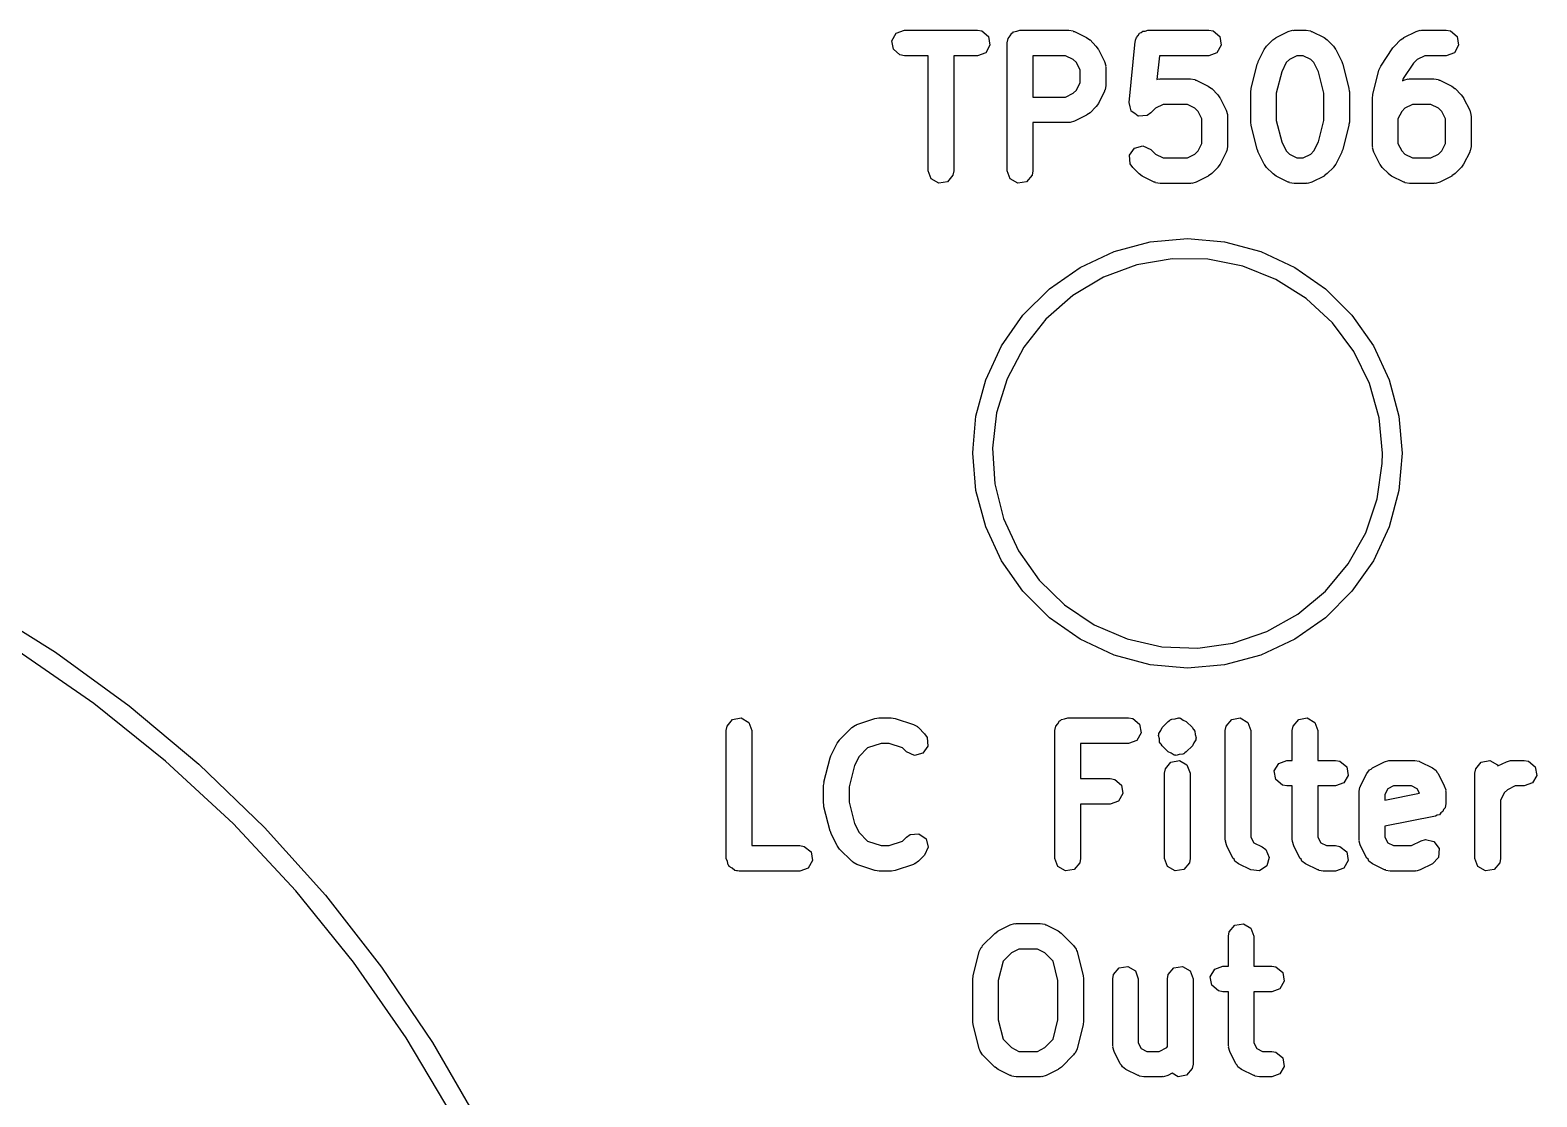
# Model space of a CAD drawing. Extents: x 101.6 to 192, y -111.7 to -65.4.
# Drawn here: x 134.15 to 143, y -98.26 to -92 of the extents above; entities that cross this region are included whole.
import ezdxf

# ---------------------------------------------------------------- set-up
doc = ezdxf.new("R2010")
doc.units = 0
doc.layers.add('BLACK', color=7, linetype='CONTINUOUS')

msp = doc.modelspace()

# ---------------------------------------------------------------- linework, layer by layer
at = {"layer": 'BLACK', "linetype": 'CONTINUOUS'}
for p, q in [((139.21, -92.0663), (139.236, -92.0218)), ((139.236, -92.0218), (139.284, -92.0043)), ((139.284, -92.0043), (139.712, -92.0043)), ((139.712, -92.0043), (139.738, -92.0088)), ((139.738, -92.0088), (139.777, -92.0418)), ((139.905, -92.0387), (139.914, -92.0218)), ((139.914, -92.0218), (139.921, -92.0195)), ((139.921, -92.0195), (139.925, -92.0143)), ((139.925, -92.0143), (139.944, -92.0109)), ((139.944, -92.0109), (139.962, -92.0043)), ((139.962, -92.0043), (140.248, -92.0043)), ((140.248, -92.0043), (140.274, -92.0088)), ((140.274, -92.0088), (140.277, -92.0117)), ((140.277, -92.0117), (140.282, -92.0122)), ((140.282, -92.0122), (140.353, -92.0479)), ((140.656, -92.0356), (140.664, -92.0218)), ((140.664, -92.0218), (140.674, -92.0182)), ((140.674, -92.0182), (140.682, -92.0109)), ((140.682, -92.0109), (140.697, -92.0097)), ((140.697, -92.0097), (140.712, -92.0043)), ((140.712, -92.0043), (141.07, -92.0043)), ((141.07, -92.0043), (141.095, -92.0088)), ((141.095, -92.0088), (141.135, -92.0418)), ((141.465, -92.0479), (141.536, -92.0122)), ((141.536, -92.0122), (141.561, -92.0048)), ((141.561, -92.0048), (141.565, -92.0058)), ((141.565, -92.0058), (141.57, -92.0043)), ((141.57, -92.0043), (141.641, -92.0043)), ((141.641, -92.0043), (141.667, -92.0088)), ((141.667, -92.0088), (141.67, -92.0117)), ((141.67, -92.0117), (141.675, -92.0122)), ((141.675, -92.0122), (141.746, -92.0479)), ((142.215, -92.0479), (142.286, -92.0122)), ((142.286, -92.0122), (142.311, -92.0048)), ((142.311, -92.0048), (142.315, -92.0058)), ((142.315, -92.0058), (142.32, -92.0043)), ((142.32, -92.0043), (142.462, -92.0043)), ((142.462, -92.0043), (142.488, -92.0088)), ((142.488, -92.0088), (142.527, -92.0418)), ((139.219, -92.1168), (139.21, -92.0663)), ((139.258, -92.1498), (139.219, -92.1168)), ((139.786, -92.0923), (139.761, -92.1367)), ((139.777, -92.0418), (139.786, -92.0923)), ((139.887, -92.0793), (139.889, -92.0695)), ((139.887, -92.8293), (139.887, -92.0793)), ((139.889, -92.0663), (139.89, -92.0634)), ((139.889, -92.0695), (139.889, -92.0663)), ((139.89, -92.0634), (139.892, -92.0536)), ((139.892, -92.0536), (139.905, -92.0387)), ((140.353, -92.0479), (140.371, -92.0613)), ((140.371, -92.0613), (140.373, -92.062)), ((140.373, -92.062), (140.408, -92.0977)), ((140.408, -92.0977), (140.421, -92.116)), ((140.421, -92.116), (140.422, -92.1172)), ((140.422, -92.1172), (140.458, -92.1886)), ((140.602, -92.429), (140.638, -92.0718)), ((140.638, -92.0718), (140.639, -92.068)), ((140.639, -92.0663), (140.64, -92.0636)), ((140.639, -92.068), (140.639, -92.0663)), ((140.64, -92.0636), (140.645, -92.0467)), ((140.645, -92.0467), (140.656, -92.0356)), ((141.143, -92.0923), (141.118, -92.1367)), ((141.135, -92.0418), (141.143, -92.0923)), ((141.36, -92.1886), (141.395, -92.1172)), ((141.395, -92.1172), (141.409, -92.0992)), ((141.409, -92.0977), (141.445, -92.062)), ((141.409, -92.0992), (141.409, -92.0977)), ((141.445, -92.062), (141.464, -92.0491)), ((141.464, -92.0491), (141.465, -92.0479)), ((141.746, -92.0479), (141.764, -92.0613)), ((141.764, -92.0613), (141.765, -92.062)), ((141.765, -92.062), (141.801, -92.0977)), ((141.801, -92.0977), (141.814, -92.116)), ((141.814, -92.116), (141.815, -92.1172)), ((141.815, -92.1172), (141.851, -92.1886)), ((142.079, -92.2163), (142.15, -92.1091)), ((142.15, -92.1091), (142.158, -92.1008)), ((142.158, -92.1008), (142.159, -92.0977)), ((142.159, -92.0977), (142.195, -92.062)), ((142.195, -92.062), (142.214, -92.0491)), ((142.214, -92.0491), (142.215, -92.0479)), ((142.536, -92.0923), (142.511, -92.1367)), ((142.527, -92.0418), (142.536, -92.0923)), ((139.284, -92.1543), (139.258, -92.1498)), ((139.423, -92.1543), (139.284, -92.1543)), ((139.423, -92.8293), (139.423, -92.1543)), ((139.712, -92.1543), (139.573, -92.1543)), ((139.573, -92.1543), (139.573, -92.8293)), ((139.761, -92.1367), (139.712, -92.1543)), ((140.037, -92.1543), (140.037, -92.3971)), ((140.23, -92.1543), (140.037, -92.1543)), ((140.275, -92.1766), (140.23, -92.1543)), ((140.294, -92.1951), (140.275, -92.1766)), ((140.316, -92.2398), (140.294, -92.1951)), ((140.458, -92.1886), (140.466, -92.2136)), ((140.78, -92.1543), (140.766, -92.2931)), ((141.07, -92.1543), (140.78, -92.1543)), ((141.118, -92.1367), (141.07, -92.1543)), ((141.318, -92.3468), (141.354, -92.204)), ((141.354, -92.204), (141.359, -92.1921)), ((141.359, -92.1921), (141.36, -92.1886)), ((141.524, -92.1951), (141.498, -92.2483)), ((141.543, -92.1766), (141.524, -92.1951)), ((141.587, -92.1543), (141.543, -92.1766)), ((141.623, -92.1543), (141.587, -92.1543)), ((141.668, -92.1766), (141.623, -92.1543)), ((141.687, -92.1951), (141.668, -92.1766)), ((141.713, -92.2483), (141.687, -92.1951)), ((141.851, -92.1886), (141.855, -92.201)), ((141.855, -92.201), (141.857, -92.204)), ((141.857, -92.204), (141.892, -92.3468)), ((142.271, -92.1985), (142.211, -92.2887)), ((142.293, -92.1766), (142.271, -92.1985)), ((142.337, -92.1543), (142.293, -92.1766)), ((142.462, -92.1543), (142.337, -92.1543)), ((142.511, -92.1367), (142.462, -92.1543)), ((140.316, -92.3116), (140.316, -92.2398)), ((140.466, -92.2136), (140.464, -92.2179)), ((140.464, -92.2179), (140.466, -92.2221)), ((140.466, -92.2221), (140.466, -92.3293)), ((140.766, -92.2931), (140.775, -92.2905)), ((140.775, -92.2905), (140.78, -92.2915)), ((140.78, -92.2915), (140.784, -92.29)), ((140.784, -92.29), (140.962, -92.29)), ((140.962, -92.29), (140.988, -92.2945)), ((140.988, -92.2945), (140.992, -92.2974)), ((140.992, -92.2974), (140.996, -92.2979)), ((140.996, -92.2979), (141.067, -92.3336)), ((141.498, -92.2483), (141.466, -92.3742)), ((141.745, -92.3742), (141.713, -92.2483)), ((142.033, -92.3825), (142.068, -92.2397)), ((142.068, -92.2397), (142.079, -92.2167)), ((142.079, -92.2167), (142.079, -92.2163)), ((142.211, -92.2887), (142.207, -92.3015)), ((142.207, -92.3015), (142.215, -92.2979)), ((142.215, -92.2979), (142.24, -92.2905)), ((142.24, -92.2905), (142.244, -92.2915)), ((142.244, -92.2915), (142.248, -92.29)), ((142.248, -92.29), (142.391, -92.29)), ((142.391, -92.29), (142.417, -92.2945)), ((142.417, -92.2945), (142.42, -92.2974)), ((142.42, -92.2974), (142.425, -92.2979)), ((142.425, -92.2979), (142.496, -92.3336)), ((140.23, -92.3971), (140.275, -92.3748)), ((140.275, -92.3748), (140.294, -92.3563)), ((140.294, -92.3563), (140.316, -92.3116)), ((140.458, -92.3628), (140.422, -92.4343)), ((140.459, -92.3584), (140.458, -92.3628)), ((140.462, -92.3549), (140.459, -92.3584)), ((140.466, -92.3293), (140.462, -92.3549)), ((141.067, -92.3336), (141.085, -92.347)), ((141.085, -92.347), (141.087, -92.3477)), ((141.087, -92.3477), (141.123, -92.3834)), ((141.123, -92.3834), (141.135, -92.4018)), ((141.316, -92.365), (141.319, -92.3503)), ((141.316, -92.5436), (141.316, -92.365)), ((141.319, -92.3503), (141.318, -92.3468)), ((141.466, -92.3742), (141.466, -92.5343)), ((141.745, -92.5343), (141.745, -92.3742)), ((141.892, -92.3468), (141.893, -92.3617)), ((141.893, -92.3617), (141.895, -92.365)), ((141.895, -92.365), (141.895, -92.5436)), ((142.03, -92.4007), (142.033, -92.386)), ((142.033, -92.386), (142.033, -92.3825)), ((142.496, -92.3336), (142.514, -92.347)), ((142.514, -92.347), (142.515, -92.3477)), ((142.515, -92.3477), (142.551, -92.3834)), ((142.551, -92.3834), (142.564, -92.4018)), ((140.037, -92.3971), (140.23, -92.3971)), ((140.408, -92.4537), (140.373, -92.4895)), ((140.409, -92.4523), (140.408, -92.4537)), ((140.422, -92.4343), (140.409, -92.4523)), ((140.602, -92.4294), (140.602, -92.429)), ((140.602, -92.4299), (140.602, -92.4294)), ((140.609, -92.4542), (140.602, -92.4299)), ((140.615, -92.4787), (140.609, -92.4542)), ((140.757, -92.4624), (140.73, -92.4895)), ((140.802, -92.44), (140.757, -92.4624)), ((140.945, -92.44), (140.802, -92.44)), ((140.989, -92.4624), (140.945, -92.44)), ((141.008, -92.4809), (140.989, -92.4624)), ((141.135, -92.4018), (141.137, -92.4029)), ((141.137, -92.4029), (141.172, -92.4743)), ((141.172, -92.4743), (141.18, -92.4993)), ((142.03, -92.6864), (142.03, -92.4007)), ((142.221, -92.4624), (142.203, -92.4809)), ((142.266, -92.44), (142.221, -92.4624)), ((142.373, -92.44), (142.266, -92.44)), ((142.418, -92.4624), (142.373, -92.44)), ((142.437, -92.4809), (142.418, -92.4624)), ((142.564, -92.4018), (142.565, -92.4029)), ((142.565, -92.4029), (142.601, -92.4743)), ((142.601, -92.4743), (142.608, -92.4993)), ((140.248, -92.5471), (140.037, -92.5471)), ((140.037, -92.5471), (140.037, -92.8293)), ((140.252, -92.5456), (140.248, -92.5471)), ((140.257, -92.5467), (140.252, -92.5456)), ((140.282, -92.5392), (140.257, -92.5467)), ((140.353, -92.5035), (140.282, -92.5392)), ((140.354, -92.5023), (140.353, -92.5035)), ((140.373, -92.4895), (140.354, -92.5023)), ((140.615, -92.479), (140.615, -92.4787)), ((140.615, -92.4794), (140.615, -92.479)), ((140.636, -92.4939), (140.615, -92.4794)), ((140.656, -92.5086), (140.636, -92.4939)), ((140.657, -92.5086), (140.656, -92.5086)), ((140.682, -92.5067), (140.657, -92.5089)), ((140.657, -92.5089), (140.657, -92.5086)), ((140.708, -92.5048), (140.682, -92.5067)), ((140.73, -92.4895), (140.708, -92.5044)), ((140.708, -92.5044), (140.708, -92.5044)), ((140.708, -92.5044), (140.708, -92.5048)), ((141.03, -92.5256), (141.008, -92.4809)), ((141.03, -92.6687), (141.03, -92.5256)), ((141.18, -92.4993), (141.179, -92.5036)), ((141.179, -92.5036), (141.18, -92.5079)), ((141.18, -92.5079), (141.18, -92.6864)), ((141.317, -92.5468), (141.316, -92.5436)), ((141.318, -92.5618), (141.317, -92.5468)), ((141.354, -92.7046), (141.318, -92.5618)), ((141.466, -92.5343), (141.498, -92.6603)), ((141.713, -92.6603), (141.745, -92.5343)), ((141.892, -92.5618), (141.857, -92.7046)), ((141.895, -92.5436), (141.892, -92.5583)), ((141.892, -92.5583), (141.892, -92.5618)), ((142.203, -92.4809), (142.18, -92.5256)), ((142.18, -92.5256), (142.18, -92.6687)), ((142.459, -92.5256), (142.437, -92.4809)), ((142.459, -92.6687), (142.459, -92.5256)), ((142.608, -92.4993), (142.607, -92.5036)), ((142.607, -92.5036), (142.609, -92.5079)), ((142.609, -92.5079), (142.609, -92.6864)), ((140.604, -92.7384), (140.634, -92.6964)), ((140.609, -92.7896), (140.604, -92.7384)), ((140.634, -92.6964), (140.683, -92.6831)), ((140.683, -92.6831), (140.73, -92.7048)), ((140.73, -92.7048), (140.757, -92.7319)), ((140.757, -92.7319), (140.802, -92.7543)), ((140.945, -92.7543), (140.989, -92.7319)), ((140.989, -92.7319), (141.008, -92.7134)), ((141.008, -92.7134), (141.03, -92.6687)), ((141.172, -92.72), (141.137, -92.7914)), ((141.173, -92.7155), (141.172, -92.72)), ((141.176, -92.7121), (141.173, -92.7155)), ((141.18, -92.6864), (141.176, -92.7121)), ((141.356, -92.7076), (141.354, -92.7046)), ((141.36, -92.72), (141.356, -92.7076)), ((141.395, -92.7914), (141.36, -92.72)), ((141.498, -92.6603), (141.524, -92.7134)), ((141.524, -92.7134), (141.543, -92.7319)), ((141.543, -92.7319), (141.587, -92.7543)), ((141.623, -92.7543), (141.668, -92.7319)), ((141.668, -92.7319), (141.687, -92.7134)), ((141.687, -92.7134), (141.713, -92.6603)), ((141.851, -92.72), (141.815, -92.7914)), ((141.857, -92.7046), (141.851, -92.7164)), ((141.851, -92.7164), (141.851, -92.72)), ((142.032, -92.6906), (142.03, -92.6864)), ((142.031, -92.695), (142.032, -92.6906)), ((142.038, -92.72), (142.031, -92.695)), ((142.074, -92.7914), (142.038, -92.72)), ((142.18, -92.6687), (142.203, -92.7134)), ((142.203, -92.7134), (142.221, -92.7319)), ((142.221, -92.7319), (142.266, -92.7543)), ((142.373, -92.7543), (142.418, -92.7319)), ((142.418, -92.7319), (142.437, -92.7134)), ((142.437, -92.7134), (142.459, -92.6687)), ((142.601, -92.72), (142.565, -92.7914)), ((142.604, -92.7121), (142.601, -92.7155)), ((142.601, -92.7155), (142.601, -92.72)), ((142.609, -92.6864), (142.604, -92.7121)), ((139.441, -92.8775), (139.423, -92.8293)), ((139.573, -92.8293), (139.569, -92.8549)), ((139.905, -92.8775), (139.887, -92.8293)), ((140.037, -92.8293), (140.033, -92.8549)), ((140.624, -92.8109), (140.609, -92.7896)), ((140.659, -92.8466), (140.624, -92.8109)), ((140.802, -92.7543), (140.945, -92.7543)), ((141.123, -92.8109), (141.087, -92.8466)), ((141.137, -92.7914), (141.123, -92.8094)), ((141.123, -92.8094), (141.123, -92.8109)), ((141.397, -92.7925), (141.395, -92.7914)), ((141.409, -92.8109), (141.397, -92.7925)), ((141.445, -92.8466), (141.409, -92.8109)), ((141.587, -92.7543), (141.623, -92.7543)), ((141.801, -92.8109), (141.765, -92.8466)), ((141.802, -92.8094), (141.801, -92.8109)), ((141.815, -92.7914), (141.802, -92.8094)), ((142.075, -92.7925), (142.074, -92.7914)), ((142.088, -92.8109), (142.075, -92.7925)), ((142.124, -92.8466), (142.088, -92.8109)), ((142.266, -92.7543), (142.373, -92.7543)), ((142.551, -92.8109), (142.515, -92.8466)), ((142.552, -92.8094), (142.551, -92.8109)), ((142.565, -92.7914), (142.552, -92.8094)), ((139.485, -92.9031), (139.441, -92.8775)), ((139.536, -92.8942), (139.485, -92.9031)), ((139.569, -92.8549), (139.536, -92.8942)), ((139.949, -92.9031), (139.905, -92.8775)), ((140, -92.8942), (139.949, -92.9031)), ((140.033, -92.8549), (140, -92.8942)), ((140.661, -92.8473), (140.659, -92.8466)), ((140.679, -92.8607), (140.661, -92.8473)), ((140.75, -92.8964), (140.679, -92.8607)), ((140.755, -92.8969), (140.75, -92.8964)), ((140.758, -92.8998), (140.755, -92.8969)), ((140.784, -92.9043), (140.758, -92.8998)), ((140.962, -92.9043), (140.784, -92.9043)), ((140.967, -92.9028), (140.962, -92.9043)), ((140.971, -92.9038), (140.967, -92.9028)), ((140.996, -92.8964), (140.971, -92.9038)), ((141.067, -92.8607), (140.996, -92.8964)), ((141.069, -92.8595), (141.067, -92.8607)), ((141.087, -92.8466), (141.069, -92.8595)), ((141.447, -92.8473), (141.445, -92.8466)), ((141.465, -92.8607), (141.447, -92.8473)), ((141.536, -92.8964), (141.465, -92.8607)), ((141.541, -92.8969), (141.536, -92.8964)), ((141.544, -92.8998), (141.541, -92.8969)), ((141.57, -92.9043), (141.544, -92.8998)), ((141.641, -92.9043), (141.57, -92.9043)), ((141.645, -92.9028), (141.641, -92.9043)), ((141.65, -92.9038), (141.645, -92.9028)), ((141.675, -92.8964), (141.65, -92.9038)), ((141.746, -92.8607), (141.675, -92.8964)), ((141.747, -92.8595), (141.746, -92.8607)), ((141.765, -92.8466), (141.747, -92.8595)), ((142.125, -92.8473), (142.124, -92.8466)), ((142.143, -92.8607), (142.125, -92.8473)), ((142.215, -92.8964), (142.143, -92.8607)), ((142.219, -92.8969), (142.215, -92.8964)), ((142.223, -92.8998), (142.219, -92.8969)), ((142.248, -92.9043), (142.223, -92.8998)), ((142.391, -92.9043), (142.248, -92.9043)), ((142.395, -92.9028), (142.391, -92.9043)), ((142.4, -92.9038), (142.395, -92.9028)), ((142.425, -92.8964), (142.4, -92.9038)), ((142.496, -92.8607), (142.425, -92.8964)), ((142.497, -92.8595), (142.496, -92.8607)), ((142.515, -92.8466), (142.497, -92.8595)), ((140.514, -93.304), (140.726, -93.2471)), ((140.726, -93.2471), (140.945, -93.228)), ((140.945, -93.228), (141.163, -93.2471)), ((141.163, -93.2471), (141.376, -93.304)), ((140.315, -93.3968), (140.514, -93.304)), ((140.855, -93.3466), (140.648, -93.3821)), ((141.064, -93.3494), (140.855, -93.3466)), ((141.27, -93.3903), (141.064, -93.3494)), ((141.376, -93.304), (141.575, -93.3968)), ((140.135, -93.5228), (140.315, -93.3968)), ((140.648, -93.3821), (140.452, -93.4546)), ((141.464, -93.4679), (141.27, -93.3903)), ((141.575, -93.3968), (141.755, -93.5228)), ((139.979, -93.6781), (140.135, -93.5228)), ((140.452, -93.4546), (140.272, -93.5618)), ((141.642, -93.5797), (141.464, -93.4679)), ((141.755, -93.5228), (141.91, -93.6781)), ((140.272, -93.5618), (140.114, -93.6999)), ((141.795, -93.7219), (141.642, -93.5797)), ((139.853, -93.858), (139.979, -93.6781)), ((140.114, -93.6999), (139.984, -93.8645)), ((141.91, -93.6781), (142.036, -93.858)), ((141.921, -93.8898), (141.795, -93.7219)), ((139.761, -94.0571), (139.853, -93.858)), ((139.984, -93.8645), (139.887, -94.0499)), ((142.013, -94.0777), (141.921, -93.8898)), ((142.036, -93.858), (142.129, -94.0571)), ((139.704, -94.2692), (139.761, -94.0571)), ((139.887, -94.0499), (139.825, -94.25)), ((142.129, -94.0571), (142.185, -94.2692)), ((142.07, -94.2794), (142.013, -94.0777)), ((139.687, -94.458), (139.704, -94.2692)), ((139.825, -94.25), (139.8, -94.458)), ((142.089, -94.488), (142.07, -94.2794)), ((142.185, -94.2692), (142.205, -94.488)), ((139.685, -94.488), (139.687, -94.458)), ((139.704, -94.7068), (139.685, -94.488)), ((139.8, -94.458), (139.814, -94.6671)), ((142.088, -94.5479), (142.089, -94.488)), ((142.205, -94.488), (142.185, -94.7068)), ((142.058, -94.7553), (142.088, -94.5479)), ((139.814, -94.6671), (139.865, -94.8702)), ((139.761, -94.9189), (139.704, -94.7068)), ((141.991, -94.9537), (142.058, -94.7553)), ((142.185, -94.7068), (142.129, -94.9189)), ((139.853, -95.118), (139.761, -94.9189)), ((139.865, -94.8702), (139.953, -95.0604)), ((142.129, -94.9189), (142.036, -95.118)), ((141.888, -95.1365), (141.991, -94.9537)), ((139.979, -95.2979), (139.853, -95.118)), ((139.953, -95.0604), (140.074, -95.2315)), ((142.036, -95.118), (141.91, -95.2979)), ((141.754, -95.2976), (141.888, -95.1365)), ((140.135, -95.4532), (139.979, -95.2979)), ((140.074, -95.2315), (140.224, -95.3777)), ((141.593, -95.4315), (141.754, -95.2976)), ((141.91, -95.2979), (141.755, -95.4532)), ((133.849, -95.3716), (134.302, -95.655)), ((140.224, -95.3777), (140.398, -95.4941)), ((140.315, -95.5792), (140.135, -95.4532)), ((141.41, -95.5339), (141.593, -95.4315)), ((141.755, -95.4532), (141.575, -95.5792)), ((140.398, -95.4941), (140.591, -95.5768)), ((141.212, -95.6013), (141.41, -95.5339)), ((134.528, -95.956), (134.084, -95.6491)), ((134.302, -95.655), (134.735, -95.9692)), ((140.514, -95.672), (140.315, -95.5792)), ((140.591, -95.5768), (140.795, -95.6231)), ((140.795, -95.6231), (141.005, -95.6313)), ((141.005, -95.6313), (141.212, -95.6013)), ((141.575, -95.5792), (141.376, -95.672)), ((140.726, -95.7289), (140.514, -95.672)), ((140.945, -95.748), (140.726, -95.7289)), ((141.163, -95.7289), (140.945, -95.748)), ((141.376, -95.672), (141.163, -95.7289)), ((134.949, -96.2938), (134.528, -95.956)), ((134.735, -95.9692), (135.144, -96.3129)), ((138.239, -96.1151), (138.243, -96.0895)), ((138.243, -96.0895), (138.276, -96.0502)), ((138.276, -96.0502), (138.327, -96.0413)), ((138.327, -96.0413), (138.371, -96.0669)), ((138.371, -96.0669), (138.389, -96.1151)), ((138.903, -96.1692), (138.975, -96.0978)), ((138.975, -96.0978), (138.996, -96.0829)), ((138.996, -96.0829), (139.001, -96.0825)), ((139.001, -96.0825), (139.004, -96.0797)), ((139.004, -96.0797), (139.111, -96.044)), ((139.111, -96.044), (139.133, -96.0407)), ((139.133, -96.0407), (139.135, -96.0401)), ((139.135, -96.0401), (139.206, -96.0401)), ((139.206, -96.0401), (139.229, -96.044)), ((139.229, -96.044), (139.23, -96.044)), ((139.23, -96.044), (139.337, -96.0797)), ((139.337, -96.0797), (139.36, -96.0921)), ((139.36, -96.0921), (139.363, -96.0959)), ((139.363, -96.0959), (139.367, -96.0978)), ((139.367, -96.0978), (139.402, -96.1335)), ((140.168, -96.1021), (140.17, -96.0992)), ((140.17, -96.0992), (140.172, -96.0895)), ((140.172, -96.0895), (140.184, -96.0746)), ((140.184, -96.0746), (140.194, -96.0577)), ((140.194, -96.0577), (140.2, -96.0554)), ((140.2, -96.0554), (140.205, -96.0502)), ((140.205, -96.0502), (140.224, -96.0468)), ((140.224, -96.0468), (140.242, -96.0401)), ((140.242, -96.0401), (140.599, -96.0401)), ((140.599, -96.0401), (140.625, -96.0447)), ((140.625, -96.0447), (140.664, -96.0776)), ((140.664, -96.0776), (140.673, -96.1282)), ((140.788, -96.1155), (140.796, -96.0978)), ((140.796, -96.0978), (140.832, -96.0621)), ((140.832, -96.0621), (140.84, -96.0564)), ((140.84, -96.0564), (140.842, -96.0537)), ((140.842, -96.0537), (140.845, -96.0528)), ((140.845, -96.0527), (140.848, -96.0502)), ((140.845, -96.0528), (140.845, -96.0527)), ((140.848, -96.0502), (140.85, -96.0498)), ((140.85, -96.0498), (140.853, -96.0472)), ((140.853, -96.0472), (140.873, -96.0455)), ((140.873, -96.0455), (140.892, -96.0404)), ((140.892, -96.0404), (140.895, -96.0419)), ((140.895, -96.0419), (140.898, -96.0413)), ((140.898, -96.0413), (140.901, -96.043)), ((140.901, -96.043), (140.904, -96.0427)), ((140.904, -96.0427), (140.92, -96.0539)), ((140.92, -96.0539), (140.938, -96.0621)), ((140.938, -96.0621), (140.974, -96.0978)), ((140.974, -96.0978), (140.979, -96.1059)), ((141.167, -96.1151), (141.172, -96.0895)), ((141.172, -96.0895), (141.205, -96.0502)), ((141.205, -96.0502), (141.255, -96.0413)), ((141.255, -96.0413), (141.3, -96.0669)), ((141.3, -96.0669), (141.317, -96.1151)), ((141.56, -96.1151), (141.565, -96.0895)), ((141.565, -96.0895), (141.598, -96.0502)), ((141.598, -96.0502), (141.648, -96.0413)), ((141.648, -96.0413), (141.692, -96.0669)), ((141.692, -96.0669), (141.71, -96.1151)), ((138.239, -96.8651), (138.239, -96.1151)), ((138.389, -96.1151), (138.389, -96.7901)), ((138.854, -96.2602), (138.889, -96.1887)), ((138.889, -96.1887), (138.903, -96.1707)), ((138.903, -96.1707), (138.903, -96.1692)), ((139.402, -96.1335), (139.417, -96.1549)), ((139.417, -96.1549), (139.422, -96.206)), ((140.167, -96.1151), (140.169, -96.1054)), ((140.167, -96.8651), (140.167, -96.1151)), ((140.169, -96.1054), (140.168, -96.1021)), ((140.648, -96.1726), (140.599, -96.1901)), ((140.673, -96.1282), (140.648, -96.1726)), ((140.775, -96.1443), (140.777, -96.1382)), ((140.78, -96.1631), (140.775, -96.1443)), ((140.777, -96.1314), (140.788, -96.1155)), ((140.777, -96.1382), (140.777, -96.1314)), ((140.781, -96.1825), (140.78, -96.1631)), ((140.787, -96.1906), (140.781, -96.1825)), ((140.982, -96.1862), (140.974, -96.2039)), ((140.979, -96.1059), (140.982, -96.1078)), ((140.982, -96.1078), (140.983, -96.1111)), ((140.993, -96.1703), (140.982, -96.1862)), ((140.983, -96.1111), (140.989, -96.1192)), ((140.989, -96.1192), (140.99, -96.1386)), ((140.99, -96.1386), (140.995, -96.1574)), ((140.995, -96.1574), (140.993, -96.1635)), ((140.993, -96.1635), (140.993, -96.1703)), ((141.167, -96.758), (141.167, -96.1151)), ((141.317, -96.1151), (141.317, -96.7403)), ((141.56, -96.2901), (141.56, -96.1151)), ((141.71, -96.1151), (141.71, -96.2901)), ((138.812, -96.4184), (138.848, -96.2755)), ((138.848, -96.2755), (138.853, -96.2637)), ((138.853, -96.2637), (138.854, -96.2602)), ((139.018, -96.2667), (138.992, -96.3199)), ((139.068, -96.2164), (139.018, -96.2667)), ((139.147, -96.1901), (139.068, -96.2164)), ((139.194, -96.1901), (139.147, -96.1901)), ((139.273, -96.2164), (139.194, -96.1901)), ((139.296, -96.2396), (139.273, -96.2164)), ((139.343, -96.2613), (139.296, -96.2396)), ((139.392, -96.248), (139.343, -96.2613)), ((139.422, -96.206), (139.392, -96.248)), ((140.599, -96.1901), (140.317, -96.1901)), ((140.317, -96.1901), (140.317, -96.3973)), ((140.788, -96.1939), (140.787, -96.1906)), ((140.791, -96.1958), (140.788, -96.1939)), ((140.796, -96.2039), (140.791, -96.1958)), ((140.832, -96.2396), (140.796, -96.2039)), ((140.85, -96.2478), (140.832, -96.2396)), ((140.866, -96.259), (140.85, -96.2478)), ((140.869, -96.2587), (140.866, -96.259)), ((140.872, -96.2604), (140.869, -96.2587)), ((140.875, -96.2598), (140.872, -96.2604)), ((140.878, -96.2613), (140.875, -96.2598)), ((140.897, -96.2562), (140.878, -96.2613)), ((140.917, -96.2545), (140.897, -96.2562)), ((140.921, -96.2519), (140.917, -96.2545)), ((140.923, -96.2515), (140.921, -96.2519)), ((140.925, -96.249), (140.923, -96.2515)), ((140.928, -96.248), (140.925, -96.2489)), ((140.925, -96.2489), (140.925, -96.249)), ((140.93, -96.2453), (140.928, -96.248)), ((140.938, -96.2396), (140.93, -96.2453)), ((140.974, -96.2039), (140.938, -96.2396)), ((135.345, -96.661), (134.949, -96.2938)), ((135.144, -96.3129), (135.529, -96.6843)), ((138.992, -96.3199), (138.96, -96.4458)), ((140.81, -96.3651), (140.815, -96.3395)), ((140.81, -96.8651), (140.81, -96.3651)), ((140.815, -96.3395), (140.848, -96.3002)), ((140.848, -96.3002), (140.898, -96.2913)), ((140.898, -96.2913), (140.942, -96.3169)), ((140.942, -96.3169), (140.96, -96.3651)), ((140.96, -96.3651), (140.96, -96.8651)), ((141.454, -96.3521), (141.48, -96.3077)), ((141.463, -96.4026), (141.454, -96.3521)), ((141.48, -96.3077), (141.528, -96.2901)), ((141.528, -96.2901), (141.56, -96.2901)), ((141.71, -96.2901), (141.814, -96.2901)), ((141.814, -96.2901), (141.839, -96.2947)), ((141.839, -96.2947), (141.879, -96.3276)), ((141.879, -96.3276), (141.887, -96.3782)), ((141.997, -96.3673), (142.012, -96.3464)), ((142.012, -96.3464), (142.022, -96.3419)), ((142.022, -96.3419), (142.03, -96.3338)), ((142.03, -96.3338), (142.101, -96.2981)), ((142.101, -96.2981), (142.126, -96.2906)), ((142.126, -96.2906), (142.131, -96.2917)), ((142.131, -96.2917), (142.135, -96.2901)), ((142.135, -96.2901), (142.278, -96.2901)), ((142.278, -96.2901), (142.304, -96.2947)), ((142.304, -96.2947), (142.307, -96.2975)), ((142.307, -96.2975), (142.311, -96.2981)), ((142.311, -96.2981), (142.383, -96.3338)), ((142.383, -96.3338), (142.404, -96.3493)), ((142.404, -96.3493), (142.408, -96.3596)), ((142.408, -96.3596), (142.416, -96.3673)), ((142.631, -96.3651), (142.636, -96.3395)), ((142.631, -96.8651), (142.631, -96.3651)), ((142.636, -96.3395), (142.669, -96.3002)), ((142.669, -96.3002), (142.719, -96.2913)), ((142.719, -96.2913), (142.764, -96.3169)), ((142.764, -96.3169), (142.766, -96.3229)), ((142.766, -96.3229), (142.816, -96.2981)), ((142.816, -96.2981), (142.841, -96.2906)), ((142.841, -96.2906), (142.845, -96.2917)), ((142.845, -96.2917), (142.849, -96.2901)), ((142.849, -96.2901), (142.921, -96.2901)), ((142.921, -96.2901), (142.946, -96.2947)), ((142.946, -96.2947), (142.986, -96.3276)), ((142.986, -96.3276), (142.995, -96.3782)), ((138.81, -96.4366), (138.813, -96.4218)), ((138.81, -96.5437), (138.81, -96.4366)), ((138.813, -96.4218), (138.812, -96.4184)), ((138.96, -96.4458), (138.96, -96.5345)), ((140.317, -96.3973), (140.492, -96.3973)), ((140.492, -96.3973), (140.518, -96.4018)), ((140.518, -96.4018), (140.557, -96.4348)), ((140.557, -96.4348), (140.566, -96.4853)), ((141.502, -96.4356), (141.463, -96.4026)), ((141.528, -96.4401), (141.502, -96.4356)), ((141.56, -96.4401), (141.528, -96.4401)), ((141.56, -96.758), (141.56, -96.4401)), ((141.814, -96.4401), (141.71, -96.4401)), ((141.71, -96.4401), (141.71, -96.7403)), ((141.862, -96.4226), (141.814, -96.4401)), ((141.887, -96.3782), (141.862, -96.4226)), ((141.953, -96.4723), (141.957, -96.4466)), ((141.957, -96.4466), (141.96, -96.4432)), ((141.96, -96.4432), (141.961, -96.4387)), ((141.961, -96.4387), (141.997, -96.3673)), ((142.153, -96.4401), (142.12, -96.4568)), ((142.26, -96.4401), (142.153, -96.4401)), ((142.293, -96.4568), (142.26, -96.4401)), ((142.416, -96.3673), (142.452, -96.4387)), ((142.452, -96.4387), (142.46, -96.4637)), ((142.867, -96.4401), (142.822, -96.4625)), ((142.921, -96.4401), (142.867, -96.4401)), ((142.969, -96.4226), (142.921, -96.4401)), ((142.995, -96.3782), (142.969, -96.4226)), ((138.811, -96.547), (138.81, -96.5437)), ((138.96, -96.5345), (138.992, -96.6604)), ((140.54, -96.5297), (140.492, -96.5473)), ((140.566, -96.4853), (140.54, -96.5297)), ((141.953, -96.758), (141.953, -96.4723)), ((142.12, -96.4568), (142.103, -96.49)), ((142.103, -96.5236), (142.306, -96.4829)), ((142.103, -96.49), (142.103, -96.5236)), ((142.306, -96.4829), (142.293, -96.4568)), ((142.46, -96.5437), (142.456, -96.5694)), ((142.46, -96.4637), (142.458, -96.4681)), ((142.458, -96.4681), (142.46, -96.4723)), ((142.46, -96.4723), (142.46, -96.5437)), ((142.804, -96.481), (142.781, -96.5257)), ((142.781, -96.5257), (142.781, -96.8651)), ((142.822, -96.4625), (142.804, -96.481)), ((138.812, -96.5619), (138.811, -96.547)), ((138.848, -96.7048), (138.812, -96.5619)), ((140.492, -96.5473), (140.317, -96.5473)), ((140.317, -96.5473), (140.317, -96.8651)), ((142.4, -96.6173), (142.103, -96.6766)), ((142.41, -96.6108), (142.4, -96.6173)), ((142.423, -96.6087), (142.41, -96.6108)), ((142.432, -96.5979), (142.423, -96.6087)), ((142.444, -96.5906), (142.432, -96.5979)), ((142.448, -96.5789), (142.444, -96.5906)), ((142.456, -96.5694), (142.448, -96.5789)), ((135.713, -97.0554), (135.345, -96.661)), ((135.529, -96.6843), (135.887, -97.0816)), ((138.85, -96.7077), (138.848, -96.7048)), ((138.854, -96.7201), (138.85, -96.7077)), ((138.889, -96.7915), (138.854, -96.7201)), ((138.992, -96.6604), (139.018, -96.7136)), ((139.018, -96.7136), (139.068, -96.7639)), ((142.103, -96.6766), (142.103, -96.7403)), ((138.389, -96.7901), (138.671, -96.7901)), ((138.671, -96.7901), (138.696, -96.7947)), ((138.696, -96.7947), (138.736, -96.8276)), ((138.891, -96.7927), (138.889, -96.7915)), ((138.903, -96.811), (138.891, -96.7927)), ((139.068, -96.7639), (139.147, -96.7901)), ((139.147, -96.7901), (139.194, -96.7901)), ((139.194, -96.7901), (139.273, -96.7639)), ((139.273, -96.7639), (139.296, -96.7407)), ((139.296, -96.7407), (139.318, -96.7257)), ((139.318, -96.7257), (139.369, -96.7213)), ((139.369, -96.7213), (139.411, -96.7507)), ((139.424, -96.8002), (139.402, -96.8467)), ((139.411, -96.7507), (139.424, -96.8002)), ((141.169, -96.7622), (141.167, -96.758)), ((141.168, -96.7666), (141.169, -96.7622)), ((141.175, -96.7915), (141.168, -96.7666)), ((141.211, -96.863), (141.175, -96.7915)), ((141.317, -96.7403), (141.334, -96.7735)), ((141.334, -96.7735), (141.383, -96.7981)), ((141.383, -96.7981), (141.404, -96.8136)), ((141.562, -96.7622), (141.56, -96.758)), ((141.561, -96.7666), (141.562, -96.7622)), ((141.568, -96.7915), (141.561, -96.7666)), ((141.604, -96.863), (141.568, -96.7915)), ((141.71, -96.7403), (141.727, -96.7735)), ((141.727, -96.7735), (141.76, -96.7901)), ((141.76, -96.7901), (141.814, -96.7901)), ((141.814, -96.7901), (141.839, -96.7947)), ((141.839, -96.7947), (141.879, -96.8276)), ((141.954, -96.7622), (141.953, -96.758)), ((141.953, -96.7666), (141.954, -96.7622)), ((141.961, -96.7915), (141.953, -96.7666)), ((141.997, -96.863), (141.961, -96.7915)), ((142.103, -96.7403), (142.12, -96.7735)), ((142.12, -96.7735), (142.153, -96.7901)), ((142.153, -96.7901), (142.26, -96.7901)), ((142.26, -96.7901), (142.316, -96.7623)), ((142.316, -96.7623), (142.341, -96.7549)), ((142.341, -96.7549), (142.391, -96.7668)), ((142.391, -96.7668), (142.421, -96.808)), ((142.421, -96.808), (142.418, -96.8592)), ((138.245, -96.8834), (138.239, -96.8651)), ((138.249, -96.9026), (138.245, -96.8834)), ((138.745, -96.8782), (138.719, -96.9226)), ((138.736, -96.8276), (138.745, -96.8782)), ((138.975, -96.8825), (138.903, -96.811)), ((138.979, -96.8843), (138.975, -96.8825)), ((138.981, -96.8882), (138.979, -96.8843)), ((139.004, -96.9006), (138.981, -96.8882)), ((139.367, -96.8825), (139.345, -96.8974)), ((139.402, -96.8467), (139.367, -96.8825)), ((140.185, -96.9133), (140.167, -96.8651)), ((140.313, -96.8908), (140.28, -96.9301)), ((140.317, -96.8651), (140.313, -96.8908)), ((140.828, -96.9133), (140.81, -96.8651)), ((140.956, -96.8908), (140.923, -96.9301)), ((140.96, -96.8651), (140.956, -96.8908)), ((141.219, -96.8707), (141.211, -96.863)), ((141.223, -96.881), (141.219, -96.8707)), ((141.244, -96.8965), (141.223, -96.881)), ((141.316, -96.9322), (141.244, -96.8965)), ((141.404, -96.8136), (141.424, -96.8606)), ((141.424, -96.8606), (141.41, -96.9098)), ((141.612, -96.8707), (141.604, -96.863)), ((141.616, -96.881), (141.612, -96.8707)), ((141.637, -96.8965), (141.616, -96.881)), ((141.709, -96.9322), (141.637, -96.8965)), ((141.887, -96.8782), (141.862, -96.9226)), ((141.879, -96.8276), (141.887, -96.8782)), ((142.005, -96.8707), (141.997, -96.863)), ((142.009, -96.881), (142.005, -96.8707)), ((142.03, -96.8965), (142.009, -96.881)), ((142.101, -96.9322), (142.03, -96.8965)), ((142.383, -96.8965), (142.311, -96.9322)), ((142.418, -96.8592), (142.383, -96.8965)), ((142.649, -96.9133), (142.631, -96.8651)), ((142.777, -96.8908), (142.744, -96.9301)), ((142.781, -96.8651), (142.777, -96.8908)), ((138.254, -96.907), (138.249, -96.9026)), ((138.256, -96.9133), (138.254, -96.907)), ((138.273, -96.9231), (138.256, -96.9133)), ((138.288, -96.9356), (138.273, -96.9231)), ((138.298, -96.9373), (138.288, -96.9356)), ((138.301, -96.939), (138.298, -96.9373)), ((138.304, -96.9384), (138.301, -96.939)), ((138.314, -96.9401), (138.304, -96.9384)), ((138.671, -96.9401), (138.314, -96.9401)), ((138.719, -96.9226), (138.671, -96.9401)), ((139.111, -96.9363), (139.004, -96.9006)), ((139.113, -96.9362), (139.111, -96.9363)), ((139.135, -96.9401), (139.113, -96.9362)), ((139.206, -96.9401), (139.135, -96.9401)), ((139.208, -96.9396), (139.206, -96.9401)), ((139.23, -96.9363), (139.208, -96.9396)), ((139.337, -96.9006), (139.23, -96.9363)), ((139.341, -96.8978), (139.337, -96.9006)), ((139.345, -96.8974), (139.341, -96.8978)), ((140.229, -96.939), (140.185, -96.9133)), ((140.28, -96.9301), (140.229, -96.939)), ((140.872, -96.939), (140.828, -96.9133)), ((140.923, -96.9301), (140.872, -96.939)), ((141.367, -96.9381), (141.316, -96.9322)), ((141.41, -96.9098), (141.367, -96.9381)), ((141.713, -96.9327), (141.709, -96.9322)), ((141.717, -96.9356), (141.713, -96.9327)), ((141.742, -96.9401), (141.717, -96.9356)), ((141.814, -96.9401), (141.742, -96.9401)), ((141.862, -96.9226), (141.814, -96.9401)), ((142.106, -96.9327), (142.101, -96.9322)), ((142.109, -96.9356), (142.106, -96.9327)), ((142.135, -96.9401), (142.109, -96.9356)), ((142.278, -96.9401), (142.135, -96.9401)), ((142.282, -96.9386), (142.278, -96.9401)), ((142.286, -96.9396), (142.282, -96.9386)), ((142.311, -96.9322), (142.286, -96.9396)), ((142.693, -96.939), (142.649, -96.9133)), ((142.744, -96.9301), (142.693, -96.939)), ((136.052, -97.4752), (135.713, -97.0554)), ((135.887, -97.0816), (136.216, -97.503)), ((139.905, -97.2556), (139.93, -97.2481)), ((139.93, -97.2481), (139.934, -97.2492)), ((139.934, -97.2492), (139.939, -97.2476)), ((139.939, -97.2476), (140.081, -97.2476)), ((140.081, -97.2476), (140.107, -97.2522)), ((141.223, -97.2577), (141.273, -97.2488)), ((141.273, -97.2488), (141.317, -97.2744)), ((139.743, -97.3767), (139.814, -97.3053)), ((139.814, -97.3053), (139.833, -97.2925)), ((139.833, -97.2925), (139.834, -97.2913)), ((139.834, -97.2913), (139.905, -97.2556)), ((140.107, -97.2522), (140.111, -97.255)), ((140.111, -97.255), (140.115, -97.2556)), ((140.115, -97.2556), (140.186, -97.2913)), ((140.186, -97.2913), (140.204, -97.3046)), ((140.204, -97.3046), (140.206, -97.3053)), ((140.206, -97.3053), (140.277, -97.3767)), ((141.185, -97.3226), (141.19, -97.297)), ((141.185, -97.4976), (141.185, -97.3226)), ((141.19, -97.297), (141.223, -97.2577)), ((141.317, -97.2744), (141.335, -97.3226)), ((141.335, -97.3226), (141.335, -97.4976)), ((139.687, -97.5544), (139.723, -97.4116)), ((139.723, -97.4116), (139.734, -97.3878)), ((139.734, -97.3878), (139.74, -97.3835)), ((139.74, -97.3835), (139.743, -97.3767)), ((139.912, -97.42), (139.863, -97.4681)), ((139.956, -97.3976), (139.912, -97.42)), ((140.064, -97.3976), (139.956, -97.3976)), ((140.108, -97.42), (140.064, -97.3976)), ((140.157, -97.4681), (140.108, -97.42)), ((140.277, -97.3767), (140.292, -97.3981)), ((140.292, -97.3981), (140.293, -97.4055)), ((140.293, -97.4055), (140.297, -97.4116)), ((140.297, -97.4116), (140.333, -97.5544)), ((136.361, -97.9182), (136.052, -97.4752)), ((136.216, -97.503), (136.515, -97.9462)), ((139.863, -97.4681), (139.835, -97.5819)), ((140.185, -97.5819), (140.157, -97.4681)), ((140.511, -97.547), (140.544, -97.5077)), ((140.544, -97.5077), (140.594, -97.4988)), ((140.594, -97.4988), (140.639, -97.5244)), ((140.832, -97.547), (140.865, -97.5077)), ((140.865, -97.5077), (140.916, -97.4988)), ((140.916, -97.4988), (140.96, -97.5244)), ((141.079, -97.5596), (141.105, -97.5152)), ((141.105, -97.5152), (141.153, -97.4976)), ((141.153, -97.4976), (141.185, -97.4976)), ((141.335, -97.4976), (141.439, -97.4976)), ((141.439, -97.4976), (141.464, -97.5022)), ((141.464, -97.5022), (141.504, -97.5351)), ((139.685, -97.5726), (139.688, -97.5579)), ((139.685, -97.8226), (139.685, -97.5726)), ((139.688, -97.5579), (139.687, -97.5544)), ((139.835, -97.5819), (139.835, -97.8134)), ((140.185, -97.8134), (140.185, -97.5819)), ((140.333, -97.5544), (140.334, -97.5694)), ((140.334, -97.5694), (140.335, -97.5726)), ((140.335, -97.5726), (140.335, -97.8226)), ((140.506, -97.5726), (140.511, -97.547)), ((140.506, -97.9655), (140.506, -97.5726)), ((140.639, -97.5244), (140.656, -97.5726)), ((140.656, -97.5726), (140.656, -97.9478)), ((140.828, -97.5726), (140.832, -97.547)), ((140.828, -97.9701), (140.828, -97.5726)), ((140.96, -97.5244), (140.978, -97.5726)), ((140.978, -97.5726), (140.978, -98.0726)), ((141.088, -97.6101), (141.079, -97.5596)), ((141.512, -97.5857), (141.487, -97.6301)), ((141.504, -97.5351), (141.512, -97.5857)), ((141.127, -97.6431), (141.088, -97.6101)), ((141.153, -97.6476), (141.127, -97.6431)), ((141.185, -97.6476), (141.153, -97.6476)), ((141.185, -97.9655), (141.185, -97.6476)), ((141.439, -97.6476), (141.335, -97.6476)), ((141.335, -97.6476), (141.335, -97.9478)), ((141.487, -97.6301), (141.439, -97.6476)), ((139.686, -97.8259), (139.685, -97.8226)), ((139.687, -97.8408), (139.686, -97.8259)), ((139.723, -97.9837), (139.687, -97.8408)), ((139.835, -97.8134), (139.863, -97.9271)), ((140.157, -97.9271), (140.185, -97.8134)), ((140.333, -97.8408), (140.297, -97.9837)), ((140.335, -97.8226), (140.332, -97.8374)), ((140.332, -97.8374), (140.333, -97.8408)), ((136.637, -98.3821), (136.361, -97.9182)), ((136.515, -97.9462), (136.782, -98.4092)), ((139.863, -97.9271), (139.912, -97.9753)), ((140.108, -97.9753), (140.157, -97.9271)), ((140.656, -97.9478), (140.673, -97.981)), ((141.335, -97.9478), (141.352, -97.981)), ((139.727, -97.9898), (139.723, -97.9837)), ((139.728, -97.9972), (139.727, -97.9898)), ((139.743, -98.0185), (139.728, -97.9972)), ((139.814, -98.09), (139.743, -98.0185)), ((139.912, -97.9753), (139.956, -97.9976)), ((139.956, -97.9976), (140.064, -97.9976)), ((140.064, -97.9976), (140.108, -97.9753)), ((140.277, -98.0185), (140.206, -98.09)), ((140.28, -98.0118), (140.277, -98.0185)), ((140.286, -98.0075), (140.28, -98.0118)), ((140.297, -97.9837), (140.286, -98.0075)), ((140.508, -97.9697), (140.506, -97.9655)), ((140.507, -97.9741), (140.508, -97.9697)), ((140.514, -97.999), (140.507, -97.9741)), ((140.55, -98.0705), (140.514, -97.999)), ((140.673, -97.981), (140.706, -97.9976)), ((140.706, -97.9976), (140.778, -97.9976)), ((140.778, -97.9976), (140.823, -97.9753)), ((140.823, -97.9753), (140.828, -97.9701)), ((141.187, -97.9697), (141.185, -97.9655)), ((141.186, -97.9741), (141.187, -97.9697)), ((141.193, -97.999), (141.186, -97.9741)), ((141.229, -98.0705), (141.193, -97.999)), ((141.352, -97.981), (141.385, -97.9976)), ((141.385, -97.9976), (141.439, -97.9976)), ((141.439, -97.9976), (141.464, -98.0022)), ((141.464, -98.0022), (141.504, -98.0351)), ((141.504, -98.0351), (141.512, -98.0857)), ((139.816, -98.0906), (139.814, -98.09)), ((139.834, -98.104), (139.816, -98.0906)), ((139.905, -98.1397), (139.834, -98.104)), ((140.186, -98.104), (140.115, -98.1397)), ((140.188, -98.1028), (140.186, -98.104)), ((140.206, -98.09), (140.188, -98.1028)), ((140.558, -98.0782), (140.55, -98.0705)), ((140.563, -98.0885), (140.558, -98.0782)), ((140.584, -98.104), (140.563, -98.0885)), ((140.655, -98.1397), (140.584, -98.104)), ((140.855, -98.1266), (140.829, -98.1397)), ((140.89, -98.1465), (140.855, -98.1266)), ((140.973, -98.0983), (140.94, -98.1376)), ((140.978, -98.0726), (140.973, -98.0983)), ((141.237, -98.0782), (141.229, -98.0705)), ((141.241, -98.0885), (141.237, -98.0782)), ((141.262, -98.104), (141.241, -98.0885)), ((141.334, -98.1397), (141.262, -98.104)), ((141.487, -98.1301), (141.439, -98.1476)), ((141.512, -98.0857), (141.487, -98.1301)), ((139.91, -98.1402), (139.905, -98.1397)), ((139.913, -98.1431), (139.91, -98.1402)), ((139.939, -98.1476), (139.913, -98.1431)), ((140.081, -98.1476), (139.939, -98.1476)), ((140.086, -98.1461), (140.081, -98.1476)), ((140.09, -98.1471), (140.086, -98.1461)), ((140.115, -98.1397), (140.09, -98.1471)), ((140.66, -98.1402), (140.655, -98.1397)), ((140.663, -98.1431), (140.66, -98.1402)), ((140.689, -98.1476), (140.663, -98.1431)), ((140.796, -98.1476), (140.689, -98.1476)), ((140.8, -98.1461), (140.796, -98.1476)), ((140.804, -98.1471), (140.8, -98.1461)), ((140.829, -98.1397), (140.804, -98.1471)), ((140.94, -98.1376), (140.89, -98.1465)), ((141.338, -98.1402), (141.334, -98.1397)), ((141.342, -98.1431), (141.338, -98.1402)), ((141.367, -98.1476), (141.342, -98.1431)), ((141.439, -98.1476), (141.367, -98.1476))]:
    msp.add_line(p, q, dxfattribs=at)

doc.saveas('drawing.dxf')
